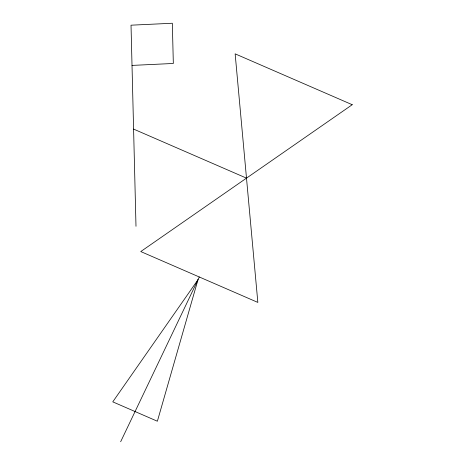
<?xml version="1.0" encoding="UTF-8"?>
<svg xmlns="http://www.w3.org/2000/svg" width="465" height="465" viewBox="0 0 465 465"><rect width="100%" height="100%" fill="white"/><g stroke="black" fill="none" stroke-linecap="round" stroke-linejoin="round"><path stroke-width="0.7" d="M120.65 441.75L199.305 276.989M132.014 65.414L173.329 63.467L172.335 23.25L131.02 25.191L135.995 226.286M133.589 129.09L246.496 178.136M197.991 279.732L157.373 421.232L112.768 401.853L197.991 279.732M352.232 104.712L140.761 251.559L257.848 302.419L235.145 53.847L352.232 104.712"/></g></svg>
